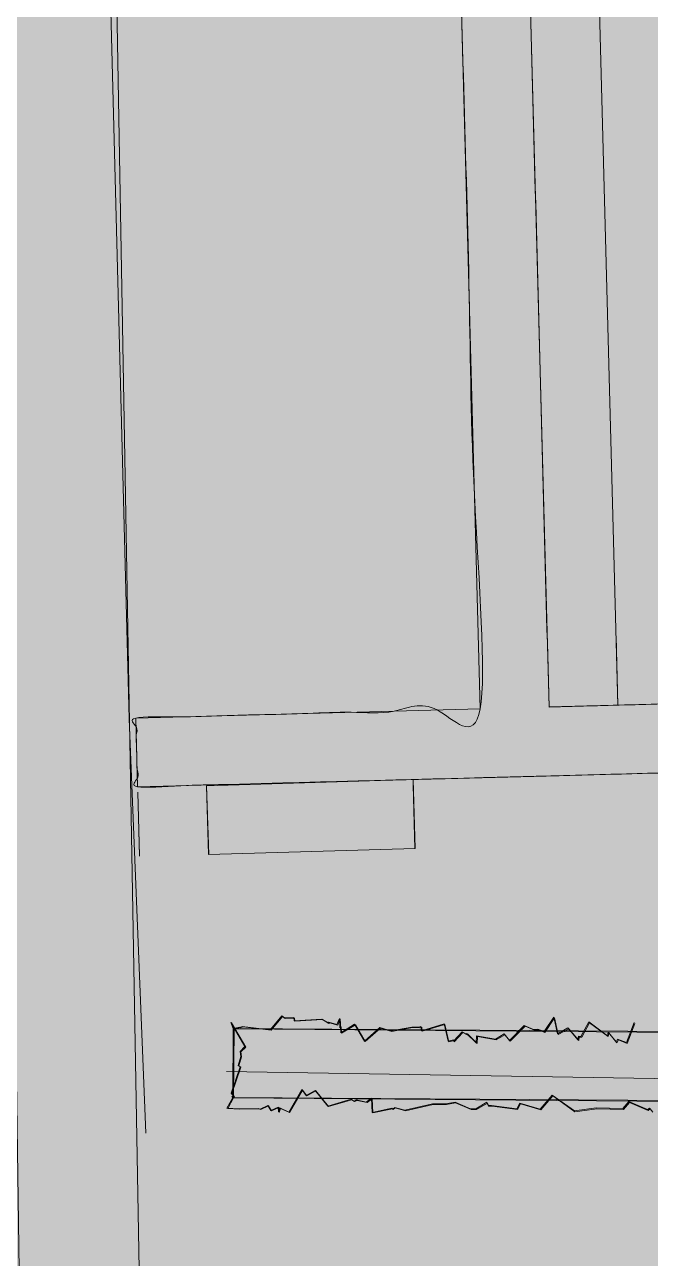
# Model space of a CAD drawing. Header units: metres. Extents: x 68582 to 69192, y 19191 to 19633.
# Drawn here: x 68935.09 to 68944.17, y 19441.52 to 19459.42 of the extents above; entities that cross this region are included whole.
import ezdxf

# ---------------------------------------------------------------- set-up
doc = ezdxf.new("R2010")
doc.units = ezdxf.units.M
doc.layers.get('0').update_dxf_attribs({"lineweight": 15})
doc.layers.add('None', color=7, linetype='Continuous', lineweight=5)

msp = doc.modelspace()

# ---------------------------------------------------------------- hatches: boundary and pattern name
at = {"true_color": 0xd1f0d1, "transparency": 33554687}
msp.add_hatch(color=254, dxfattribs=at).paths.add_polyline_path([(68588.122, 19191.443), (69192.296, 19191.443), (69192.296, 19628.232), (68588.122, 19628.232)], flags=0)
at = {"layer": 'None', "linetype": 'Continuous', "lineweight": 0, "true_color": 0xffffff, "transparency": 33554687}
h = msp.add_hatch(color=7, dxfattribs=at)
h.paths.add_polyline_path([(68936.24, 19493.8), (68935.86, 19491.75), (68937.05, 19424.38), (68935.23, 19425.8), (68934.93, 19447.22), (68908.03, 19447.26), (68907.88, 19447.03), (68905.91, 19448.48), (68906.17, 19448.83), (68907.89, 19492.51), (68907.35, 19493.35), (68900.39, 19496.7), (68901.02, 19498.44), (68908.99, 19494.13), (68934.91, 19495.11), (68935.9, 19495.44), (68948.22, 19503.68), (68949.27, 19505.16), (68952.18, 19504.44)], flags=0)
h.paths.add_polyline_path([(68908.11, 19448.98), (68934.9, 19449.22), (68934.26, 19493.44), (68909.27, 19492.41)], flags=0)

# ---------------------------------------------------------------- linework, layer by layer
at = {"layer": 'None', "color": 7, "linetype": 'Continuous', "lineweight": 5, "transparency": 33554687}
for p, q in [((68936.608, 19449.349), (68935.5, 19491.834)), ((68941.702, 19449.494), (68941.063, 19473.486)), ((68942.063, 19473.512), (68942.701, 19449.521)), ((68942.701, 19449.521), (68947.7, 19449.654)), ((68936.703, 19449.361), (68941.702, 19449.494)), ((68936.851, 19443.337), (68936.608, 19449.349)), ((68936.73, 19448.362), (68936.703, 19449.361)), ((68947.726, 19448.654), (68942.728, 19448.521)), ((68941.728, 19448.495), (68936.73, 19448.362)), ((68941.73, 19448.495), (68941.728, 19448.495)), ((68942.728, 19448.521), (68941.73, 19448.495))]:
    msp.add_line(p, q, dxfattribs=at)
at = {"layer": 'None', "color": 7, "linetype": 'Continuous', "lineweight": 15, "transparency": 33554687}
for p, q in [((68942.701, 19449.52), (68942.063, 19473.512)), ((68943.063, 19473.538), (68943.7, 19449.547)), ((68943.7, 19449.547), (68943.674, 19450.547)), ((68943.674, 19450.547), (68943.7, 19449.547)), ((68947.699, 19449.653), (68943.7, 19449.547)), ((68943.7, 19449.547), (68942.701, 19449.52)), ((68937.731, 19448.378), (68940.729, 19448.468)), ((68937.731, 19448.379), (68937.761, 19447.379)), ((68937.76, 19447.379), (68937.731, 19448.378)), ((68937.731, 19448.378), (68937.76, 19447.379)), ((68940.729, 19448.468), (68940.759, 19447.468)), ((68940.729, 19448.468), (68940.759, 19447.468)), ((68940.755, 19447.465), (68940.73, 19448.391)), ((68936.756, 19447.358), (68936.731, 19448.285)), ((68936.757, 19447.359), (68936.732, 19448.285)), ((68940.759, 19447.468), (68937.76, 19447.379)), ((68938.655, 19444.838), (68938.822, 19445.038)), ((68938.666, 19444.832), (68938.834, 19445.032)), ((68938.822, 19445.038), (68938.86, 19445.009)), ((68938.834, 19445.032), (68938.872, 19445.002)), ((68938.86, 19445.009), (68938.995, 19445.013)), ((68938.872, 19445.002), (68939.006, 19445.007)), ((68938.995, 19445.013), (68939.001, 19444.966)), ((68939.001, 19444.966), (68939.402, 19444.991)), ((68939.006, 19445.007), (68939.012, 19444.96)), ((68939.012, 19444.96), (68939.414, 19444.984)), ((68939.402, 19444.991), (68939.496, 19444.937)), ((68939.414, 19444.984), (68939.507, 19444.93)), ((68939.496, 19444.937), (68939.504, 19444.947)), ((68939.504, 19444.947), (68939.623, 19444.913)), ((68939.623, 19444.913), (68939.66, 19445.003)), ((68939.634, 19444.906), (68939.671, 19444.995)), ((68939.66, 19445.003), (68939.666, 19444.866)), ((68939.671, 19444.995), (68939.677, 19444.859)), ((68942.631, 19444.811), (68942.769, 19445.022)), ((68942.642, 19444.799), (68942.78, 19445.011)), ((68942.769, 19445.022), (68942.824, 19444.779)), ((68942.78, 19445.011), (68942.834, 19444.767)), ((68943.164, 19444.74), (68943.278, 19444.952)), ((68943.278, 19444.952), (68943.55, 19444.751)), ((68938.081, 19444.942), (68938.118, 19444.856)), ((68938.288, 19444.592), (68938.081, 19444.942)), ((68938.092, 19444.937), (68938.129, 19444.85)), ((68938.299, 19444.586), (68938.092, 19444.937)), ((68938.111, 19443.856), (68938.118, 19444.856)), ((68938.118, 19444.856), (68938.211, 19444.876)), ((68938.118, 19444.856), (68960.352, 19444.704)), ((68938.121, 19443.85), (68938.129, 19444.85)), ((68938.129, 19444.85), (68938.222, 19444.871)), ((68938.129, 19444.85), (68960.362, 19444.669)), ((68938.211, 19444.876), (68938.213, 19444.87)), ((68938.213, 19444.87), (68938.245, 19444.885)), ((68938.222, 19444.871), (68938.224, 19444.865)), ((68938.224, 19444.865), (68938.256, 19444.88)), ((68938.245, 19444.885), (68938.655, 19444.838)), ((68938.256, 19444.88), (68938.666, 19444.832)), ((68939.507, 19444.93), (68939.516, 19444.94)), ((68939.516, 19444.94), (68939.634, 19444.906)), ((68939.666, 19444.866), (68939.673, 19444.881)), ((68939.673, 19444.881), (68939.679, 19444.795)), ((68939.677, 19444.859), (68939.684, 19444.873)), ((68939.679, 19444.795), (68939.878, 19444.917)), ((68939.684, 19444.873), (68939.69, 19444.788)), ((68939.69, 19444.788), (68939.89, 19444.909)), ((68939.878, 19444.917), (68940.022, 19444.674)), ((68939.89, 19444.909), (68940.033, 19444.666)), ((68940.022, 19444.674), (68940.244, 19444.868)), ((68940.033, 19444.666), (68940.255, 19444.86)), ((68940.244, 19444.868), (68940.406, 19444.821)), ((68940.255, 19444.86), (68940.417, 19444.813)), ((68940.406, 19444.821), (68940.71, 19444.876)), ((68940.417, 19444.813), (68940.721, 19444.868)), ((68940.71, 19444.876), (68940.804, 19444.876)), ((68940.721, 19444.868), (68940.815, 19444.867)), ((68940.804, 19444.876), (68940.842, 19444.884)), ((68940.815, 19444.867), (68940.853, 19444.875)), ((68940.842, 19444.884), (68940.849, 19444.824)), ((68940.849, 19444.824), (68941.178, 19444.925)), ((68940.853, 19444.875), (68940.86, 19444.815)), ((68940.86, 19444.815), (68941.189, 19444.916)), ((68941.178, 19444.925), (68941.235, 19444.671)), ((68941.189, 19444.916), (68941.246, 19444.662)), ((68941.315, 19444.67), (68941.439, 19444.808)), ((68941.326, 19444.661), (68941.45, 19444.798)), ((68941.439, 19444.808), (68941.501, 19444.772)), ((68941.45, 19444.798), (68941.512, 19444.762)), ((68941.501, 19444.772), (68941.505, 19444.785)), ((68941.505, 19444.785), (68941.645, 19444.648)), ((68941.512, 19444.762), (68941.516, 19444.776)), ((68941.516, 19444.776), (68941.656, 19444.638)), ((68941.922, 19444.7), (68942.049, 19444.776)), ((68942.049, 19444.776), (68942.127, 19444.683)), ((68942.127, 19444.683), (68942.342, 19444.899)), ((68942.138, 19444.672), (68942.354, 19444.889)), ((68942.342, 19444.899), (68942.477, 19444.84)), ((68942.354, 19444.889), (68942.488, 19444.829)), ((68942.477, 19444.84), (68942.536, 19444.847)), ((68942.488, 19444.829), (68942.547, 19444.836)), ((68942.536, 19444.847), (68942.631, 19444.811)), ((68942.547, 19444.836), (68942.642, 19444.799)), ((68942.824, 19444.779), (68942.975, 19444.864)), ((68942.834, 19444.767), (68942.986, 19444.852)), ((68942.975, 19444.864), (68943.121, 19444.693)), ((68942.986, 19444.852), (68943.132, 19444.681)), ((68943.175, 19444.728), (68943.289, 19444.94)), ((68943.289, 19444.94), (68943.561, 19444.739)), ((68943.55, 19444.751), (68943.557, 19444.804)), ((68943.557, 19444.804), (68943.675, 19444.661)), ((68943.561, 19444.739), (68943.568, 19444.791)), ((68943.568, 19444.791), (68943.686, 19444.648)), ((68943.826, 19444.651), (68943.936, 19444.942)), ((68943.836, 19444.638), (68943.947, 19444.929)), ((68938.219, 19444.52), (68938.288, 19444.592)), ((68941.235, 19444.671), (68941.312, 19444.69)), ((68941.246, 19444.662), (68941.323, 19444.68)), ((68941.312, 19444.69), (68941.315, 19444.67)), ((68941.323, 19444.68), (68941.326, 19444.661)), ((68941.645, 19444.648), (68941.65, 19444.748)), ((68941.65, 19444.748), (68941.922, 19444.7)), ((68941.656, 19444.638), (68941.661, 19444.738)), ((68941.661, 19444.738), (68941.933, 19444.689)), ((68941.933, 19444.689), (68942.06, 19444.765)), ((68942.06, 19444.765), (68942.138, 19444.672)), ((68943.121, 19444.693), (68943.127, 19444.742)), ((68943.127, 19444.742), (68943.164, 19444.74)), ((68943.132, 19444.681), (68943.138, 19444.73)), ((68943.138, 19444.73), (68943.175, 19444.728)), ((68943.675, 19444.661), (68943.696, 19444.702)), ((68943.686, 19444.648), (68943.707, 19444.689)), ((68943.696, 19444.702), (68943.826, 19444.651)), ((68943.707, 19444.689), (68943.836, 19444.638)), ((68938.191, 19444.318), (68938.226, 19444.451)), ((68938.201, 19444.313), (68938.236, 19444.446)), ((68938.226, 19444.451), (68938.219, 19444.52)), ((68938.229, 19444.515), (68938.299, 19444.586)), ((68938.236, 19444.446), (68938.229, 19444.515)), ((68938.089, 19443.918), (68938.219, 19444.3)), ((68938.099, 19443.913), (68938.229, 19444.295)), ((68938.219, 19444.3), (68938.191, 19444.318)), ((68938.229, 19444.295), (68938.201, 19444.313)), ((68938.126, 19443.871), (68938.089, 19443.918)), ((68938.136, 19443.866), (68938.099, 19443.913)), ((68939.112, 19443.969), (68938.923, 19443.641)), ((68939.122, 19443.962), (68938.933, 19443.635)), ((68939.178, 19443.885), (68939.112, 19443.969)), ((68939.187, 19443.878), (68939.122, 19443.962)), ((68939.305, 19443.956), (68939.178, 19443.885)), ((68939.314, 19443.949), (68939.187, 19443.878)), ((68939.491, 19443.731), (68939.305, 19443.956)), ((68939.501, 19443.724), (68939.314, 19443.949)), ((68942.748, 19443.89), (68942.573, 19443.686)), ((68942.758, 19443.878), (68942.582, 19443.675)), ((68943.068, 19443.659), (68942.748, 19443.89)), ((68943.077, 19443.647), (68942.758, 19443.878)), ((68938.027, 19443.701), (68938.111, 19443.856)), ((68938.2, 19443.691), (68938.027, 19443.701)), ((68938.037, 19443.696), (68938.121, 19443.85)), ((68938.21, 19443.686), (68938.037, 19443.696)), ((68938.098, 19443.87), (68938.126, 19443.871)), ((68938.111, 19443.856), (68938.098, 19443.87)), ((68938.108, 19443.865), (68938.136, 19443.866)), ((68938.121, 19443.85), (68938.108, 19443.865)), ((68961.403, 19443.697), (68938.111, 19443.856)), ((68961.413, 19443.661), (68938.121, 19443.85)), ((68938.478, 19443.694), (68938.2, 19443.691)), ((68938.507, 19443.685), (68938.478, 19443.694)), ((68938.62, 19443.739), (68938.507, 19443.685)), ((68938.629, 19443.733), (68938.517, 19443.68)), ((68938.665, 19443.666), (68938.62, 19443.739)), ((68938.674, 19443.66), (68938.629, 19443.733)), ((68938.77, 19443.714), (68938.665, 19443.666)), ((68938.779, 19443.708), (68938.674, 19443.66)), ((68938.774, 19443.644), (68938.77, 19443.714)), ((68938.792, 19443.703), (68938.774, 19443.644)), ((68938.783, 19443.638), (68938.779, 19443.708)), ((68938.802, 19443.697), (68938.783, 19443.638)), ((68938.923, 19443.641), (68938.792, 19443.703)), ((68938.933, 19443.635), (68938.802, 19443.697)), ((68939.83, 19443.828), (68939.491, 19443.731)), ((68939.84, 19443.821), (68939.501, 19443.724)), ((68939.867, 19443.803), (68939.83, 19443.828)), ((68939.877, 19443.796), (68939.84, 19443.821)), ((68939.906, 19443.82), (68939.867, 19443.803)), ((68939.916, 19443.812), (68939.877, 19443.796)), ((68940.049, 19443.789), (68939.906, 19443.82)), ((68940.059, 19443.781), (68939.916, 19443.812)), ((68940.123, 19443.844), (68940.049, 19443.789)), ((68940.133, 19443.836), (68940.059, 19443.781)), ((68940.134, 19443.639), (68940.123, 19443.844)), ((68940.143, 19443.631), (68940.133, 19443.836)), ((68940.42, 19443.699), (68940.134, 19443.639)), ((68940.429, 19443.69), (68940.42, 19443.699)), ((68940.461, 19443.711), (68940.429, 19443.69)), ((68940.47, 19443.703), (68940.439, 19443.682)), ((68940.608, 19443.67), (68940.461, 19443.711)), ((68940.617, 19443.661), (68940.47, 19443.703)), ((68941.008, 19443.763), (68940.608, 19443.67)), ((68941.018, 19443.754), (68940.617, 19443.661)), ((68941.202, 19443.761), (68941.008, 19443.763)), ((68941.211, 19443.752), (68941.018, 19443.754)), ((68941.336, 19443.785), (68941.202, 19443.761)), ((68941.345, 19443.775), (68941.211, 19443.752)), ((68941.561, 19443.688), (68941.336, 19443.785)), ((68941.571, 19443.678), (68941.345, 19443.775)), ((68941.796, 19443.785), (68941.638, 19443.689)), ((68941.806, 19443.774), (68941.647, 19443.679)), ((68941.818, 19443.736), (68941.796, 19443.785)), ((68941.827, 19443.725), (68941.806, 19443.774)), ((68941.865, 19443.74), (68941.818, 19443.736)), ((68941.874, 19443.73), (68941.827, 19443.725)), ((68942.231, 19443.691), (68941.865, 19443.74)), ((68942.241, 19443.68), (68941.874, 19443.73)), ((68942.278, 19443.771), (68942.231, 19443.691)), ((68942.287, 19443.761), (68942.241, 19443.68)), ((68942.573, 19443.686), (68942.278, 19443.771)), ((68942.582, 19443.675), (68942.287, 19443.761)), ((68943.383, 19443.702), (68943.068, 19443.659)), ((68943.77, 19443.695), (68943.383, 19443.702)), ((68943.858, 19443.796), (68943.77, 19443.695)), ((68943.867, 19443.783), (68943.779, 19443.682)), ((68944.128, 19443.679), (68943.858, 19443.796)), ((68944.138, 19443.666), (68943.867, 19443.783)), ((68944.161, 19443.701), (68944.128, 19443.679)), ((68944.199, 19443.655), (68944.161, 19443.701)), ((68938.488, 19443.688), (68938.21, 19443.686)), ((68938.517, 19443.68), (68938.488, 19443.688)), ((68940.429, 19443.691), (68940.143, 19443.631)), ((68940.439, 19443.682), (68940.429, 19443.691)), ((68941.561, 19443.692), (68941.561, 19443.688)), ((68941.638, 19443.689), (68941.561, 19443.692)), ((68941.571, 19443.682), (68941.571, 19443.678)), ((68941.647, 19443.679), (68941.571, 19443.682)), ((68943.392, 19443.69), (68943.077, 19443.647)), ((68943.779, 19443.682), (68943.392, 19443.69)), ((68944.17, 19443.688), (68944.138, 19443.666)), ((68944.208, 19443.642), (68944.17, 19443.688))]:
    msp.add_line(p, q, dxfattribs=at)
at = {"layer": 'None', "color": 7, "linetype": 'Continuous', "lineweight": 5, "transparency": 33554687}
msp.add_lwpolyline([(68913.63, 19511.41), (68927.34, 19509.73), (68927.49, 19507.86), (68936.03, 19506.63), (68935.99, 19503.62), (68958.48, 19500.42), (68960.78, 19443.86), (68938.02, 19444.23)], dxfattribs=at)
at = {"layer": 'None', "color": 7, "linetype": 'Continuous', "lineweight": 5, "true_color": 0xffffff, "transparency": 33554687}
msp.add_lwpolyline([(68936.24, 19493.8), (68935.86, 19491.75), (68937.05, 19424.38), (68935.23, 19425.8), (68934.93, 19447.22), (68908.03, 19447.26), (68907.88, 19447.03), (68905.91, 19448.48), (68906.17, 19448.83), (68907.89, 19492.51), (68907.35, 19493.35), (68900.39, 19496.7), (68901.02, 19498.44), (68908.99, 19494.13), (68934.91, 19495.11), (68935.9, 19495.44), (68948.22, 19503.68), (68949.27, 19505.16), (68952.18, 19504.44)], close=True, dxfattribs=at)
at = {"layer": 'None', "color": 254, "linetype": 'Continuous', "lineweight": 0, "true_color": 0xdddddd, "transparency": 33554687}
for points, knots in [([(68955.723, 19448.869), (68955.723, 19448.867), (68955.721, 19448.867), (68954.724, 19448.841), (68947.726, 19448.654), (68942.728, 19448.521), (68941.73, 19448.495), (68941.728, 19448.495), (68936.73, 19448.362), (68936.703, 19449.361), (68941.702, 19449.494), (68941.063, 19473.486), (68936.065, 19473.353), (68936.038, 19474.352), (68954.032, 19474.831), (68954.888, 19474.854), (68955.032, 19474.858), (68955.032, 19474.84), (68955.058, 19473.858), (68955.697, 19449.867), (68955.723, 19448.869)], [0, 0, 0.001658, 0.003878, 1.001658, 8.001658, 13.001658, 13.999776, 14.001658, 19.001658, 20.001658, 25.001658, 49.001658, 54.001658, 55.001658, 73.001658, 73.857828, 74.001658, 74.019923, 75.001658, 99.001658, 100, 100]), ([(68942.701, 19449.521), (68947.7, 19449.654), (68947.061, 19473.645), (68942.063, 19473.512), (68942.701, 19449.521)], [0, 0, 5, 29, 34, 58, 58])]:
    msp.add_open_spline(points, degree=1, knots=knots, dxfattribs=at)

doc.saveas('drawing.dxf')
